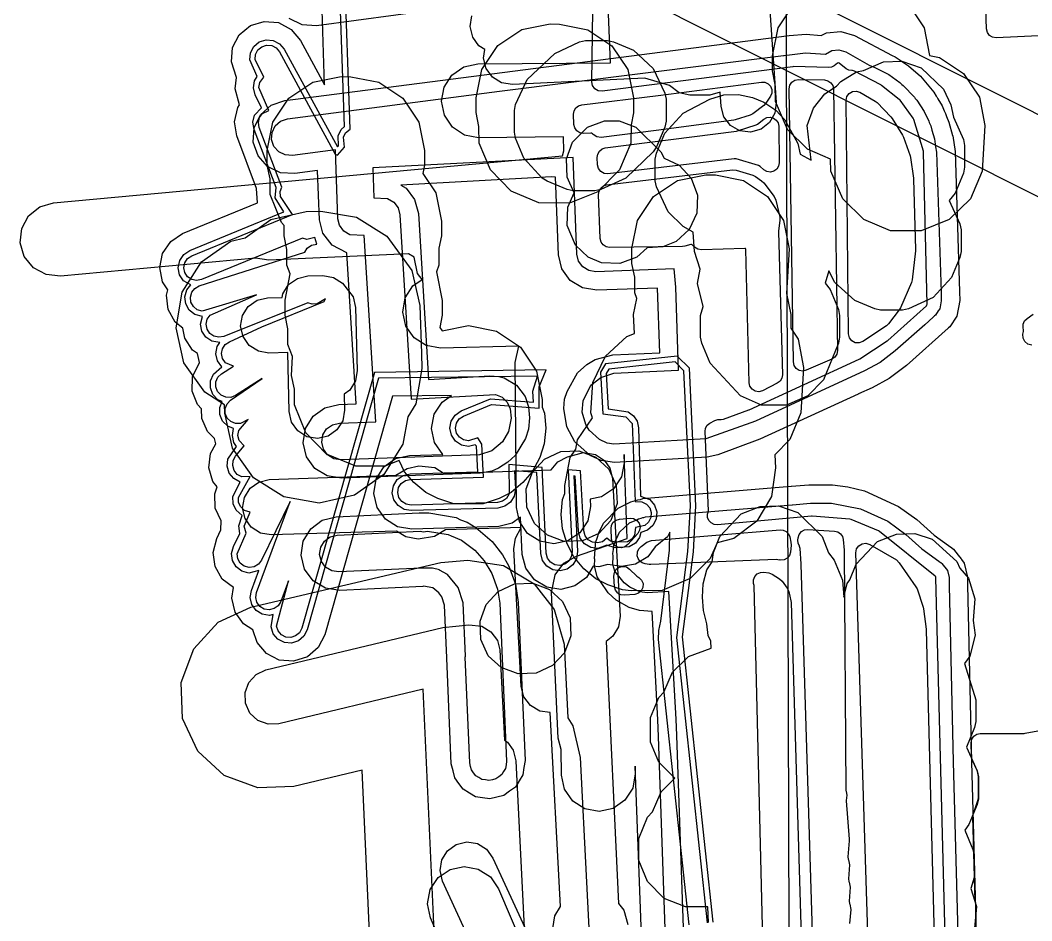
# Model space of a CAD drawing. Header units: metres. Extents: x 17722 to 17999, y 13535 to 15917.
# Drawn here: x 17748.3 to 17803.2, y 15446.6 to 15495.4 of the extents above; entities that cross this region are included whole.
import ezdxf

# ---------------------------------------------------------------- set-up
doc = ezdxf.new("R2010")
doc.units = ezdxf.units.M
for name, color, linetype in [('AI_GREENING_ALLOWED_ZONE', 4, 'Continuous'), ('AI_GREENING_EXCLUSIONS', 1, 'Continuous'), ('AI_GREENING_LAWN', 82, 'Continuous')]:
    doc.layers.add(name, color=color, linetype=linetype)

msp = doc.modelspace()

# ---------------------------------------------------------------- linework, layer by layer
at = {"layer": 'AI_GREENING_ALLOWED_ZONE'}
for points in [[(17804.14, 15495.546), (17804.28, 15495.428), (17804.368, 15495.267), (17804.392, 15495.085), (17804.349, 15494.907), (17804.245, 15494.756), (17804.094, 15494.653), (17803.916, 15494.612), (17801.223, 15494.489), (17801.028, 15494.519), (17800.86, 15494.621), (17800.745, 15494.781), (17800.7, 15494.973), (17800.65, 15496.595)], [(17803.152, 15477.821), (17802.942, 15477.873), (17802.774, 15478.008), (17802.679, 15478.202), (17802.674, 15478.418), (17802.701, 15478.553), (17802.701, 15478.65), (17802.68, 15478.754), (17802.68, 15478.95), (17802.755, 15479.13), (17802.894, 15479.268), (17803.228, 15479.49)], [(17800.181, 15444.256), (17800.11, 15446.856), (17800.112, 15446.914), (17800.148, 15447.323), (17800.138, 15447.42), (17800.112, 15447.501), (17800.089, 15447.638), (17799.963, 15452.245), (17799.99, 15452.419), (17800.248, 15453.18), (17800.261, 15453.259), (17800.261, 15454.381), (17800.256, 15454.43), (17800.202, 15454.7), (17800.184, 15454.754), (17799.921, 15455.326), (17799.876, 15455.524), (17799.86, 15456.252), (17799.86, 15456.252), (17799.895, 15456.447), (17800.002, 15456.613), (17800.166, 15456.724), (17800.36, 15456.763), (17802.744, 15456.763), (17802.793, 15456.768), (17803.486, 15456.906)]]:
    msp.add_lwpolyline(points, dxfattribs=at)
at = {"layer": 'AI_GREENING_EXCLUSIONS'}
for points in [[(17781.596, 15501.345), (17806.32, 15488.923), (17805.366, 15532.885)], [(17781.596, 15501.345), (17806.32, 15488.923), (17805.366, 15532.885)], [(17782.068, 15443.876), (17781.651, 15454.989), (17781.658, 15454.56), (17781.519, 15453.792), (17781.097, 15453.136), (17780.456, 15452.691), (17779.693, 15452.525), (17778.925, 15452.664), (17778.269, 15453.087), (17777.824, 15453.728), (17777.659, 15454.49), (17777.634, 15455.887), (17777.484, 15456.495), (17777.115, 15464.394), (17777.316, 15465.366), (17777.789, 15465.987), (17778.464, 15466.379), (17781.219, 15467.323), (17781.058, 15471.879), (17781.058, 15471.438), (17780.906, 15470.673), (17780.473, 15470.024), (17779.824, 15469.591), (17779.215, 15469.469), (17779.22, 15469.061), (17779.076, 15468.294), (17778.649, 15467.64), (17778.005, 15467.2), (17777.241, 15467.039), (17776.474, 15467.183), (17775.821, 15467.61), (17775.38, 15468.254), (17775.22, 15469.018), (17775.135, 15476.875), (17775.344, 15477.755), (17771.093, 15477.658), (17770.324, 15477.792), (17769.666, 15478.211), (17769.217, 15478.85), (17769.048, 15479.611), (17769.182, 15480.38), (17769.601, 15481.039), (17770.094, 15481.385), (17769.852, 15481.696), (17769.662, 15482.595), (17769.366, 15482.774), (17761.791, 15482.429), (17761.062, 15482.54), (17750.487, 15481.563), (17749.711, 15481.644), (17749.025, 15482.016), (17748.534, 15482.622), (17748.312, 15483.37), (17748.393, 15484.146), (17748.765, 15484.832), (17749.371, 15485.324), (17750.12, 15485.546), (17777.704, 15488.094), (17777.788, 15488.354), (17777.762, 15489.113), (17773.164, 15489.069), (17772.398, 15489.214), (17771.745, 15489.641), (17771.305, 15490.286), (17771.145, 15491.05), (17771.29, 15491.817), (17771.717, 15492.47), (17772.362, 15492.909), (17773.126, 15493.069), (17780.318, 15493.138), (17779.349, 15516.648)], [(17790.05, 15428.055), (17789.842, 15499.661)], [(17785.572, 15446.484), (17783.915, 15461.962), (17784.511, 15466.625), (17784.642, 15469.098), (17784.292, 15476.433), (17783.811, 15476.908), (17780.22, 15476.518), (17780.074, 15476.281), (17780.186, 15474.368), (17781.275, 15474.206), (17781.567, 15473.992), (17781.763, 15473.688), (17781.838, 15473.335), (17781.944, 15469.625), (17782.443, 15469.438), (17782.698, 15469.143), (17782.82, 15468.773), (17782.792, 15468.383), (17782.616, 15468.035), (17782.321, 15467.78), (17781.959, 15467.66), (17781.893, 15467.391), (17781.663, 15467.076), (17781.33, 15466.873), (17780.569, 15466.828), (17780.119, 15466.971), (17779.628, 15466.787), (17779.241, 15466.841), (17778.905, 15467.038), (17778.67, 15467.349), (17778.571, 15467.727), (17778.396, 15470.719), (17778.329, 15470.725), (17778.528, 15466.617), (17778.47, 15466.231), (17778.27, 15465.897), (17777.956, 15465.664), (17777.578, 15465.57), (17777.192, 15465.627), (17776.857, 15465.828), (17776.625, 15466.142), (17776.53, 15466.52), (17776.318, 15470.902), (17775.115, 15471.009), (17775.162, 15470.013), (17775.097, 15469.628), (17774.89, 15469.297), (17774.588, 15469.078), (17774.209, 15468.984), (17769.51, 15468.841), (17769.125, 15468.906), (17768.794, 15469.113), (17768.568, 15469.43), (17768.48, 15469.81), (17768.545, 15470.195), (17768.751, 15470.526), (17769.069, 15470.753), (17769.449, 15470.84), (17773.115, 15470.951), (17773.05, 15472.335), (17772.984, 15472.405), (17772.621, 15472.328), (17772.237, 15472.4), (17771.91, 15472.613), (17771.69, 15472.935), (17771.609, 15473.316), (17771.681, 15473.7), (17771.894, 15474.027), (17772.216, 15474.247), (17773.808, 15474.899), (17776.133, 15474.726), (17776.105, 15475.324), (17776.352, 15476.133), (17767.737, 15476.034), (17763.865, 15462.383), (17763.688, 15462.035), (17763.391, 15461.782), (17763.019, 15461.662), (17762.63, 15461.694), (17762.283, 15461.871), (17762.03, 15462.168), (17761.91, 15462.54), (17762.021, 15463.211), (17761.82, 15463.163), (17761.434, 15463.225), (17761.102, 15463.429), (17760.873, 15463.745), (17760.782, 15464.124), (17760.843, 15464.509), (17761.247, 15465.601), (17760.703, 15465.456), (17760.326, 15465.556), (17760.015, 15465.792), (17759.819, 15466.129), (17759.766, 15466.516), (17759.866, 15466.893), (17760.216, 15467.611), (17760.155, 15468.011), (17760.349, 15468.587), (17760.025, 15468.864), (17759.861, 15469.218), (17759.844, 15469.608), (17760.231, 15470.391), (17759.889, 15470.577), (17759.643, 15470.88), (17759.533, 15471.255), (17759.574, 15471.643), (17760.043, 15472.325), (17759.9, 15472.53), (17759.816, 15472.91), (17759.883, 15473.291), (17759.564, 15473.419), (17759.285, 15473.692), (17759.131, 15474.051), (17759.127, 15474.441), (17759.254, 15474.757), (17759.03, 15474.856), (17758.76, 15475.137), (17758.619, 15475.501), (17758.628, 15475.891), (17758.785, 15476.248), (17759.248, 15476.634), (17759.004, 15476.972), (17758.924, 15477.354), (17758.997, 15477.738), (17759.142, 15477.958), (17758.695, 15478.026), (17758.374, 15478.247), (17758.161, 15478.574), (17758.089, 15478.958), (17758.192, 15479.372), (17757.776, 15479.474), (17757.47, 15479.717), (17757.281, 15480.058), (17757.236, 15480.446), (17757.344, 15480.821), (17757.552, 15481.083), (17757.17, 15481.312), (17756.954, 15481.637), (17756.879, 15482.02), (17756.956, 15482.403), (17757.173, 15482.727), (17757.498, 15482.943), (17762.599, 15485.042), (17762.133, 15485.807), (17762.179, 15486.371), (17760.988, 15489.523), (17760.924, 15489.908), (17761.012, 15490.288), (17761.383, 15490.695), (17761.05, 15491.398), (17760.954, 15491.776), (17761.011, 15492.162), (17761.151, 15492.395), (17760.752, 15493.286), (17760.787, 15493.675), (17760.968, 15494.02), (17761.268, 15494.27), (17761.641, 15494.387), (17762.029, 15494.351), (17762.375, 15494.17), (17762.625, 15493.871), (17765.512, 15488.571), (17765.572, 15488.636), (17765.542, 15489.164), (17765.708, 15489.517), (17765.893, 15489.684), (17765.61, 15498.075)], [(17785.87, 15446.515), (17784.213, 15461.993), (17784.81, 15466.603), (17784.942, 15469.095), (17784.588, 15476.563), (17783.92, 15477.221), (17780.041, 15476.801), (17779.769, 15476.357), (17779.902, 15474.092), (17781.144, 15473.936), (17781.486, 15473.574), (17781.652, 15469.334), (17782.015, 15469.325), (17782.259, 15469.202), (17782.437, 15468.995), (17782.523, 15468.736), (17782.503, 15468.463), (17782.38, 15468.219), (17782.173, 15468.041), (17781.664, 15467.924), (17781.621, 15467.517), (17781.46, 15467.296), (17781.227, 15467.154), (17780.581, 15467.128), (17780.316, 15467.192), (17780.107, 15467.345), (17779.875, 15467.155), (17779.61, 15467.087), (17779.34, 15467.124), (17779.104, 15467.262), (17778.939, 15467.48), (17778.871, 15467.744), (17778.681, 15470.995), (17778.013, 15471.054), (17778.228, 15466.602), (17778.188, 15466.332), (17778.047, 15466.098), (17777.828, 15465.936), (17777.563, 15465.869), (17777.293, 15465.91), (17777.059, 15466.05), (17776.896, 15466.27), (17776.83, 15466.535), (17776.605, 15471.178), (17774.799, 15471.338), (17774.821, 15469.746), (17774.672, 15469.503), (17774.46, 15469.349), (17774.195, 15469.283), (17769.501, 15469.141), (17769.232, 15469.186), (17769, 15469.331), (17768.841, 15469.553), (17768.78, 15469.82), (17768.825, 15470.089), (17768.97, 15470.321), (17769.192, 15470.479), (17769.458, 15470.54), (17773.429, 15470.661), (17773.345, 15472.452), (17773.117, 15472.784), (17772.617, 15472.628), (17772.349, 15472.678), (17772.12, 15472.827), (17771.965, 15473.053), (17771.909, 15473.32), (17771.959, 15473.588), (17772.108, 15473.817), (17772.334, 15473.972), (17773.859, 15474.603), (17776.449, 15474.397), (17776.446, 15475.566), (17776.82, 15476.487), (17767.51, 15476.332), (17763.577, 15462.465), (17763.452, 15462.222), (17763.244, 15462.044), (17762.984, 15461.96), (17762.712, 15461.982), (17762.469, 15462.107), (17762.292, 15462.315), (17762.208, 15462.574), (17762.851, 15465.036), (17762.438, 15463.92), (17762.295, 15463.687), (17762.074, 15463.526), (17761.808, 15463.463), (17761.538, 15463.506), (17761.306, 15463.649), (17761.145, 15463.87), (17761.082, 15464.136), (17761.125, 15464.405), (17762.946, 15469.33), (17761.393, 15466.148), (17761.228, 15465.93), (17761.228, 15465.93), (17760.992, 15465.793), (17760.721, 15465.756), (17760.457, 15465.825), (17760.24, 15465.991), (17760.102, 15466.227), (17760.066, 15466.497), (17760.553, 15467.618), (17760.454, 15467.993), (17760.769, 15468.765), (17760.468, 15468.857), (17760.267, 15469.042), (17760.152, 15469.289), (17760.141, 15469.562), (17760.771, 15470.701), (17760.321, 15470.677), (17760.081, 15470.808), (17759.909, 15471.02), (17759.832, 15471.282), (17759.86, 15471.554), (17759.991, 15471.793), (17760.453, 15472.349), (17760.175, 15472.65), (17760.116, 15472.917), (17760.163, 15473.186), (17760.666, 15473.789), (17760.254, 15473.572), (17759.981, 15473.569), (17759.728, 15473.67), (17759.532, 15473.861), (17759.425, 15474.112), (17759.422, 15474.386), (17759.524, 15474.639), (17759.715, 15474.834), (17761.424, 15476.004), (17759.98, 15475.084), (17759.725, 15474.985), (17759.452, 15474.991), (17759.202, 15475.101), (17759.013, 15475.299), (17758.914, 15475.553), (17758.92, 15475.826), (17759.03, 15476.076), (17759.228, 15476.265), (17759.87, 15476.674), (17759.434, 15476.864), (17759.28, 15477.09), (17759.224, 15477.357), (17759.275, 15477.625), (17759.425, 15477.854), (17759.651, 15478.007), (17761.415, 15478.813), (17764.787, 15480.186), (17764.858, 15480.329), (17764.413, 15480.057), (17764.14, 15480.04), (17763.909, 15480.119), (17759.349, 15478.296), (17759.081, 15478.246), (17758.813, 15478.302), (17758.588, 15478.457), (17758.439, 15478.686), (17758.389, 15478.954), (17758.446, 15479.221), (17758.6, 15479.447), (17761.119, 15480.555), (17758.176, 15479.666), (17757.913, 15479.741), (17757.699, 15479.911), (17757.567, 15480.15), (17757.535, 15480.421), (17757.61, 15480.684), (17757.78, 15480.897), (17758.019, 15481.03), (17763.747, 15482.869), (17763.874, 15483.078), (17764.095, 15483.238), (17764.393, 15483.304), (17764.29, 15483.651), (17763.849, 15483.547), (17763.618, 15483.624), (17758.145, 15481.371), (17757.877, 15481.318), (17757.609, 15481.372), (17757.383, 15481.524), (17757.231, 15481.752), (17757.179, 15482.02), (17757.233, 15482.287), (17757.385, 15482.514), (17757.612, 15482.665), (17763.067, 15484.911), (17762.424, 15485.879), (17762.412, 15486.151), (17762.496, 15486.381), (17761.269, 15489.629), (17761.224, 15489.899), (17761.286, 15490.165), (17761.444, 15490.387), (17761.784, 15490.549), (17761.254, 15491.791), (17761.294, 15492.061), (17761.514, 15492.355), (17761.05, 15493.318), (17761.075, 15493.59), (17761.202, 15493.832), (17761.412, 15494.007), (17761.672, 15494.088), (17761.944, 15494.064), (17762.186, 15493.937), (17762.361, 15493.727), (17765.383, 15488.18), (17765.514, 15488.131), (17765.9, 15488.549), (17765.833, 15489.091), (17765.95, 15489.338), (17766.198, 15489.538), (17765.9, 15498.37)], [(17788.804, 15498.089), (17789.3, 15490.977), (17789.226, 15490.396), (17788.935, 15489.888), (17788.472, 15489.53), (17787.908, 15489.376), (17787.327, 15489.45), (17786.819, 15489.74), (17786.461, 15490.203), (17786.307, 15490.768), (17786.253, 15491.538), (17785.703, 15491.374), (17784.612, 15491.38), (17784.039, 15491.502), (17783.51, 15491.905), (17782.167, 15492.296), (17774.991, 15491.962), (17774.412, 15492.05), (17773.911, 15492.352), (17773.564, 15492.823), (17773.423, 15493.391), (17773.494, 15493.86), (17773.182, 15494.054), (17772.84, 15494.53), (17772.707, 15495.1), (17772.802, 15495.677)], [(17805.37, 15484.923), (17779.81, 15497.765)], [(17805.37, 15484.923), (17779.81, 15497.765)], [(17784.577, 15446.381), (17782.92, 15461.858), (17782.929, 15462.343), (17783.049, 15462.84), (17783.513, 15466.698), (17783.535, 15467.679), (17783.405, 15467.42), (17782.739, 15466.885), (17782.34, 15466.34), (17781.674, 15465.934), (17780.903, 15465.813), (17780.172, 15465.915), (17779.686, 15465.789), (17779.375, 15465.832), (17779.01, 15465.224), (17778.383, 15464.76), (17777.626, 15464.571), (17776.854, 15464.686), (17776.185, 15465.088), (17775.721, 15465.715), (17775.531, 15466.472), (17775.434, 15468.481), (17774.983, 15468.159), (17774.256, 15467.985), (17769.54, 15467.842), (17768.771, 15467.971), (17768.109, 15468.384), (17767.656, 15469.02), (17767.481, 15469.78), (17767.61, 15470.55), (17768.023, 15471.212), (17768.659, 15471.665), (17769.419, 15471.84), (17771.216, 15471.894), (17770.77, 15472.541), (17770.609, 15473.305), (17770.753, 15474.072), (17771.179, 15474.726), (17771.695, 15475.08), (17768.496, 15475.043), (17764.827, 15462.11), (17764.472, 15461.415), (17763.878, 15460.909), (17763.135, 15460.669), (17762.357, 15460.732), (17761.663, 15461.087), (17761.157, 15461.681), (17760.93, 15462.383), (17760.422, 15462.695), (17759.964, 15463.327), (17759.783, 15464.086), (17759.875, 15464.666), (17759.266, 15465.13), (17758.873, 15465.804), (17758.768, 15466.577), (17758.967, 15467.332), (17759.194, 15467.797), (17759.213, 15468.286), (17758.889, 15468.982), (17758.856, 15469.761), (17758.99, 15470.129), (17758.758, 15470.415), (17758.537, 15471.164), (17758.619, 15471.94), (17758.908, 15472.472), (17758.847, 15472.748), (17758.46, 15473.127), (17758.153, 15473.845), (17758.147, 15474.36), (17757.917, 15474.6), (17757.634, 15475.328), (17757.651, 15476.108), (17758.022, 15476.876), (17757.928, 15477.364), (17757.658, 15477.549), (17757.232, 15478.203), (17757.134, 15478.732), (17756.708, 15479.07), (17756.329, 15479.752), (17756.24, 15480.527), (17756.322, 15480.816), (17756.029, 15481.257), (17755.879, 15482.022), (17756.033, 15482.787), (17756.468, 15483.435), (17757.117, 15483.867), (17761.176, 15485.538), (17761.129, 15486.322), (17760.053, 15489.17), (17759.925, 15489.939), (17760.101, 15490.7), (17760.205, 15490.845), (17759.956, 15491.725), (17760.045, 15492.334), (17759.758, 15493.18), (17759.828, 15493.958), (17760.19, 15494.649), (17760.79, 15495.148), (17761.535, 15495.381), (17762.312, 15495.311), (17763.003, 15494.948), (17763.503, 15494.349), (17764.816, 15491.938), (17764.64, 15497.154)], [(17777.279, 15496.884), (17764.378, 15495.145), (17763.599, 15495.194), (17762.898, 15495.537)], [(17796.444, 15496.326), (17797.312, 15495.029), (17797.609, 15493.531), (17798.146, 15493.425), (17799.443, 15492.557), (17800.311, 15491.26), (17800.615, 15489.729), (17800.468, 15487.262), (17799.821, 15485.753), (17798.677, 15484.63), (17797.155, 15484.01), (17795.494, 15484.026), (17794.049, 15484.63), (17792.905, 15485.753), (17792.258, 15487.262), (17792.242, 15487.9), (17790.986, 15488.442), (17789.906, 15489.522), (17789.259, 15491.031), (17789.243, 15491.951), (17789.094, 15492.701), (17789.094, 15493.503), (17789.398, 15495.034), (17790.266, 15496.331)], [(17777.195, 15446.184), (17777.301, 15446.864), (17777.601, 15447.368), (17777.043, 15457.888), (17776.474, 15457.97), (17775.971, 15458.269), (17775.62, 15458.737), (17775.476, 15459.304), (17775.075, 15466.77), (17775.159, 15467.349), (17775.468, 15467.927), (17771.362, 15467.807), (17770.771, 15467.436), (17769.891, 15467.296), (17769.213, 15467.418), (17768.717, 15467.729), (17761.912, 15467.53), (17761.342, 15467.624), (17760.839, 15467.938), (17760.499, 15468.415), (17760.368, 15468.985), (17760.466, 15469.562), (17760.776, 15470.058), (17761.246, 15470.394), (17761.816, 15470.528), (17768.683, 15470.765), (17769.294, 15471.134), (17769.929, 15471.27), (17770.785, 15471.185), (17771.297, 15470.856), (17777.087, 15471.055), (17777.466, 15471.495), (17777.988, 15471.758), (17778.85, 15471.998), (17779.504, 15471.886), (17779.991, 15471.561), (17780.283, 15471.147), (17780.428, 15470.58), (17780.828, 15463.114), (17780.745, 15462.535), (17780.446, 15462.032), (17780.073, 15461.753), (17780.742, 15447.542), (17781.042, 15447.171), (17781.257, 15446.399)], [(17783.308, 15445.109), (17782.909, 15456.598), (17782.878, 15457.488), (17782.567, 15463.379), (17781.889, 15463.426), (17781.319, 15463.591), (17780.628, 15463.981), (17780.189, 15464.388), (17779.763, 15464.993), (17779.74, 15465.021), (17779.739, 15465.027), (17779.583, 15465.248), (17779.438, 15465.842), (17779.456, 15466.211), (17779.45, 15466.235), (17779.494, 15467.004), (17779.5, 15467.114), (17779.578, 15467.303), (17779.689, 15467.686), (17779.867, 15467.998), (17779.939, 15468.171), (17780.729, 15468.974), (17781.416, 15469.326), (17781.792, 15469.434), (17781.937, 15469.446), (17782.059, 15469.493), (17790.105, 15470.164), (17790.128, 15470.163), (17791.07, 15470.245), (17792.343, 15470.248), (17793.185, 15470.138), (17794.087, 15469.91), (17795.928, 15469.075), (17796.919, 15468.354), (17797.866, 15467.503), (17798.631, 15466.951), (17798.823, 15466.818), (17798.835, 15466.804), (17798.903, 15466.755), (17799.164, 15466.418), (17799.33, 15466.224), (17799.34, 15466.191), (17799.493, 15465.995), (17799.663, 15465.234), (17799.672, 15464.843), (17799.673, 15464.836), (17799.673, 15464.815), (17799.883, 15455.216), (17801.2, 15406.81)], [(17784.306, 15445.159), (17783.908, 15456.638), (17783.877, 15457.523), (17783.481, 15464.452), (17782.301, 15464.379), (17781.91, 15464.445), (17781.367, 15464.684), (17781.053, 15464.93), (17780.543, 15465.553), (17780.435, 15465.928), (17780.458, 15466.371), (17780.431, 15466.513), (17780.477, 15466.735), (17780.49, 15466.978), (17780.56, 15467.132), (17780.569, 15467.171), (17780.731, 15467.509), (17780.805, 15467.67), (17781.348, 15468.189), (17781.738, 15468.343), (17781.834, 15468.396), (17781.978, 15468.437), (17782.067, 15468.473), (17782.115, 15468.477), (17782.209, 15468.504), (17790.162, 15469.165), (17790.174, 15469.165), (17791.153, 15469.248), (17792.299, 15469.249), (17793.866, 15468.935), (17795.339, 15468.267), (17796.331, 15467.545), (17797.188, 15466.774), (17798.105, 15466.101), (17798.204, 15466.033), (17798.214, 15466.021), (17798.283, 15465.97), (17798.578, 15465.59), (17798.664, 15465.209), (17798.672, 15464.818), (17798.673, 15464.811), (17798.673, 15464.79), (17798.883, 15455.21), (17800.206, 15406.601)], [(17785.618, 15446.504), (17785.595, 15447.352), (17784.374, 15447.345), (17783.221, 15447.813), (17782.315, 15448.719), (17781.847, 15449.872), (17781.847, 15451.06), (17782.315, 15452.213), (17782.587, 15452.504), (17783.054, 15453.586), (17783.797, 15454.329), (17782.935, 15455.206), (17782.481, 15456.289), (17782.481, 15456.289), (17782.481, 15457.617), (17782.935, 15458.7), (17783.207, 15458.991), (17783.674, 15460.073), (17784.542, 15460.922), (17785.766, 15461.39), (17785.746, 15461.765), (17785.6, 15462.076), (17785.542, 15462.702), (17785.357, 15463.431), (17785.292, 15464.146), (17785.341, 15464.881), (17785.534, 15465.626), (17785.815, 15466.059), (17785.903, 15466.567), (17786.242, 15467.442), (17787.402, 15468.664), (17788.432, 15469.071), (17789.426, 15469.098), (17790.476, 15468.746), (17791.786, 15467.441), (17792.136, 15466.549), (17792.438, 15466.162), (17792.891, 15465.079), (17792.956, 15464.147), (17793.142, 15464.887), (17793.292, 15465.088), (17793.623, 15465.941), (17794.783, 15467.163), (17795.813, 15467.57), (17796.807, 15467.597), (17797.756, 15467.297), (17799.081, 15466.086), (17799.258, 15465.725), (17799.718, 15465.179), (17800.071, 15464.063), (17799.967, 15462.89), (17800.086, 15462.087), (17799.801, 15460.951), (17799.502, 15460.549), (17800.114, 15458.588), (17800.114, 15457.401), (17800.048, 15457.079), (17799.604, 15456.017), (17800.196, 15454.728), (17800.261, 15454.406), (17800.261, 15453.218), (17800.196, 15452.896), (17799.743, 15451.812), (17799.52, 15451.504), (17799.956, 15450.461), (17800.021, 15450.139), (17800.021, 15448.951), (17799.841, 15448.355), (17800.153, 15447.372), (17800.049, 15446.199)], [(17767.724, 15435.524), (17766.846, 15454.771), (17763.149, 15453.882), (17761.199, 15453.805), (17759.369, 15454.479), (17757.936, 15455.803), (17757.118, 15457.575), (17757.041, 15459.524), (17757.716, 15461.355), (17759.04, 15462.788), (17760.811, 15463.605), (17771.118, 15466.028), (17772.576, 15466.155), (17774.506, 15465.869), (17776.18, 15464.867), (17777.253, 15463.48), (17777.803, 15461.608), (17778.005, 15457.606), (17778.276, 15457.173), (17778.276, 15457.173), (17778.675, 15455.455), (17779.697, 15435.168)], [(17771.221, 15435.683), (17770.149, 15459.165), (17762.331, 15457.285), (17761.746, 15457.262), (17761.197, 15457.464), (17760.767, 15457.861), (17760.521, 15458.393), (17760.498, 15458.978), (17760.701, 15459.527), (17761.098, 15459.957), (17761.629, 15460.202), (17771.214, 15462.506), (17772.633, 15462.65), (17773.328, 15462.573), (17773.83, 15462.273), (17774.179, 15461.803), (17774.317, 15461.295), (17774.561, 15456.39), (17774.728, 15456.276), (17775.036, 15455.845), (17775.036, 15455.845), (17775.179, 15455.278), (17776.2, 15435.009)], [(17778.35, 15433.222), (17771.212, 15448.748), (17771.076, 15449.318), (17771.169, 15449.896), (17771.475, 15450.394), (17771.949, 15450.738), (17772.518, 15450.874), (17773.096, 15450.782), (17773.595, 15450.475), (17773.938, 15450.001), (17777.92, 15441.34)], [(17774.471, 15437.585), (17770.559, 15446.759), (17770.398, 15447.522), (17770.543, 15448.289), (17770.969, 15448.943), (17771.614, 15449.383), (17772.377, 15449.543), (17773.144, 15449.399), (17773.798, 15448.972), (17774.238, 15448.328), (17779.202, 15436.69)]]:
    msp.add_lwpolyline(points, dxfattribs=at)
for points in [[(17775.503, 15494.934), (17777.034, 15495.238), (17777.556, 15495.233), (17779.087, 15494.929), (17780.384, 15494.061), (17781.252, 15492.764), (17781.556, 15491.233), (17781.556, 15490.427), (17781.425, 15489.768), (17781.409, 15488.766), (17780.805, 15487.321), (17779.618, 15486.134), (17778.096, 15485.514), (17776.435, 15485.53), (17774.926, 15486.177), (17773.803, 15487.321), (17773.199, 15488.766), (17773.183, 15489.686), (17773.034, 15490.436), (17773.034, 15491.238), (17773.338, 15492.769), (17774.206, 15494.066), (17775.503, 15494.934)], [(17761.722, 15487.509), (17761.204, 15488.093), (17760.949, 15488.83), (17760.995, 15489.609), (17761.336, 15490.311), (17761.92, 15490.829), (17762.657, 15491.084), (17763.088, 15491.143), (17789.991, 15494.611), (17790.912, 15494.677), (17791.733, 15494.605), (17792.018, 15494.757), (17792.794, 15494.834), (17793.541, 15494.609), (17795.577, 15493.524), (17795.736, 15493.453), (17795.85, 15493.378), (17795.97, 15493.314), (17796.084, 15493.223), (17796.462, 15492.974), (17797.113, 15492.406), (17797.113, 15492.406), (17797.113, 15492.406), (17797.113, 15492.406), (17797.84, 15491.539), (17797.971, 15491.323), (17798.001, 15491.285), (17798.053, 15491.187), (17798.287, 15490.8), (17798.398, 15490.536), (17798.476, 15490.389), (17798.529, 15490.224), (17798.662, 15489.907), (17798.861, 15489.194), (17798.867, 15489.175), (17798.867, 15489.17), (17798.868, 15489.168), (17798.989, 15488.325), (17799.23, 15480.718), (17799.23, 15480.718), (17799.245, 15480.248), (17799.085, 15479.399), (17798.704, 15478.816), (17798.639, 15478.757), (17798.623, 15478.734), (17796.36, 15476.707), (17795.413, 15476.011), (17794.497, 15475.511), (17793.753, 15475.169), (17793.751, 15475.168), (17793.746, 15475.166), (17788.416, 15472.72), (17786.127, 15471.867), (17785.548, 15471.745), (17780.527, 15471.447), (17779.812, 15471.556), (17779.201, 15471.839), (17778.377, 15472.58), (17777.945, 15473.381), (17777.777, 15474.388), (17777.824, 15474.883), (17777.962, 15475.306), (17778.521, 15476.318), (17779.03, 15476.775), (17779.484, 15477.037), (17780.439, 15477.292), (17782.986, 15477.41), (17782.858, 15480.915), (17779.563, 15480.801), (17778.792, 15480.924), (17778.127, 15481.333), (17777.669, 15481.964), (17777.487, 15482.723), (17777.326, 15486.928), (17777.117, 15486.947), (17768.947, 15486.488), (17769.226, 15486.325), (17769.694, 15485.712), (17769.896, 15484.958), (17770.445, 15475.948), (17773.767, 15476.149), (17774.251, 15476.12), (17774.54, 15476.044), (17775.214, 15475.65), (17775.686, 15475.029), (17775.865, 15474.472), (17775.922, 15473.881), (17775.858, 15473.26), (17775.706, 15472.75), (17775.135, 15471.831), (17774.752, 15471.472), (17774.237, 15471.144), (17773.876, 15470.99), (17773.251, 15470.866), (17765.726, 15470.597), (17764.955, 15470.722), (17764.292, 15471.132), (17763.835, 15471.765), (17763.656, 15472.524), (17763.78, 15473.295), (17764.19, 15473.959), (17764.823, 15474.415), (17765.583, 15474.595), (17766.518, 15474.628), (17766.018, 15482.829), (17765.216, 15483.236), (17764.719, 15483.901), (17764.539, 15484.609), (17764.432, 15487.285), (17763.202, 15487.121), (17762.423, 15487.168), (17761.722, 15487.509)], [(17780.148, 15494.334), (17780.471, 15494.269), (17781.554, 15493.816), (17782.628, 15492.828), (17783.259, 15491.482), (17783.324, 15491.159), (17783.324, 15489.972), (17783.259, 15489.649), (17782.805, 15488.566), (17782.628, 15488.303), (17781.136, 15486.884), (17779.789, 15486.253), (17779.467, 15486.188), (17778.28, 15486.188), (17777.957, 15486.253), (17776.874, 15486.706), (17776.61, 15486.884), (17775.622, 15487.958), (17775.169, 15489.041), (17775.104, 15489.364), (17775.104, 15490.551), (17775.169, 15490.873), (17775.8, 15492.22), (17777.292, 15493.639), (17778.639, 15494.269), (17778.961, 15494.334), (17780.148, 15494.334)], [(17763.066, 15488.112), (17762.677, 15488.135), (17762.326, 15488.306), (17762.067, 15488.598), (17761.939, 15488.966), (17761.962, 15489.356), (17762.133, 15489.707), (17762.425, 15489.966), (17762.794, 15490.093), (17774.302, 15491.602), (17789.697, 15493.528), (17789.71, 15493.53), (17789.72, 15493.531), (17790.889, 15493.677), (17791.969, 15493.593), (17792.309, 15493.801), (17792.697, 15493.839), (17793.071, 15493.726), (17794.34, 15493.007), (17794.648, 15492.878), (17795.187, 15492.601), (17795.285, 15492.561), (17795.328, 15492.529), (17795.402, 15492.491), (17795.998, 15492.068), (17796.103, 15491.959), (17796.181, 15491.901), (17796.788, 15491.265), (17796.835, 15491.197), (17796.916, 15491.112), (17797.315, 15490.5), (17797.315, 15490.5), (17797.315, 15490.5), (17797.315, 15490.5), (17797.315, 15490.5), (17797.567, 15489.972), (17797.591, 15489.897), (17797.675, 15489.714), (17797.726, 15489.485), (17797.88, 15489.013), (17797.928, 15488.572), (17797.989, 15488.294), (17798.231, 15480.686), (17798.231, 15480.686), (17798.245, 15480.217), (17798.166, 15479.792), (17798.084, 15479.683), (17797.924, 15479.449), (17797.872, 15479.401), (17797.866, 15479.393), (17797.811, 15479.344), (17797.362, 15478.924), (17795.753, 15477.502), (17794.93, 15476.886), (17794.08, 15476.42), (17788.166, 15473.7), (17788.166, 15473.7), (17788.166, 15473.7), (17788.166, 15473.7), (17785.488, 15472.743), (17780.497, 15472.446), (17780.139, 15472.501), (17779.711, 15472.699), (17779.158, 15473.205), (17778.968, 15473.52), (17778.785, 15474.183), (17778.829, 15474.806), (17779.255, 15475.64), (17779.781, 15476.068), (17780.486, 15476.293), (17784.002, 15476.457), (17783.857, 15480.958), (17783.771, 15481.949), (17779.524, 15481.801), (17779.139, 15481.862), (17778.807, 15482.066), (17778.577, 15482.382), (17778.487, 15482.762), (17778.286, 15487.993), (17767.429, 15487.428), (17767.487, 15485.803), (17768.222, 15485.775), (17768.56, 15485.58), (17768.797, 15485.27), (17768.898, 15484.893), (17769.507, 15474.89), (17774.07, 15475.136), (17774.432, 15474.992), (17774.712, 15474.72), (17774.866, 15474.361), (17774.922, 15473.864), (17774.783, 15473.137), (17774.453, 15472.571), (17773.888, 15472.091), (17773.216, 15471.866), (17765.69, 15471.596), (17765.305, 15471.659), (17764.973, 15471.864), (17764.745, 15472.18), (17764.655, 15472.56), (17764.717, 15472.945), (17764.922, 15473.277), (17765.239, 15473.505), (17765.619, 15473.595), (17767.599, 15473.666), (17766.963, 15483.765), (17766.189, 15483.801), (17765.857, 15484.004), (17765.627, 15484.32), (17765.537, 15484.674), (17765.408, 15488.421), (17763.066, 15488.112)], [(17788.016, 15491.256), (17788.622, 15491.002), (17789.273, 15490.569), (17789.765, 15490.045), (17790.46, 15488.757), (17790.596, 15488.173), (17791.191, 15487.85), (17790.979, 15489.733), (17791.309, 15490.672), (17791.928, 15491.451), (17792.57, 15491.86), (17792.791, 15492.126), (17793.642, 15492.642), (17794.02, 15492.724), (17795.106, 15493.19), (17796.1, 15493.217), (17797.15, 15492.865), (17798.374, 15491.706), (17798.76, 15490.85), (17798.903, 15490.192), (17799.447, 15488.975), (17799.512, 15488.653), (17799.512, 15487.465), (17799.447, 15487.143), (17798.993, 15486.059), (17798.681, 15485.661), (17799.254, 15484.4), (17799.319, 15484.077), (17799.319, 15482.89), (17799.254, 15482.567), (17798.801, 15481.484), (17797.813, 15480.41), (17796.466, 15479.78), (17796.144, 15479.715), (17794.956, 15479.715), (17794.634, 15479.78), (17793.551, 15480.233), (17792.477, 15481.221), (17792.144, 15481.855), (17791.953, 15481.186), (17792.217, 15480.837), (17792.67, 15479.753), (17792.735, 15479.431), (17792.735, 15478.243), (17792.67, 15477.921), (17791.861, 15475.939), (17791.006, 15475.062), (17789.855, 15474.564), (17788.505, 15474.564), (17787.354, 15475.062), (17785.715, 15476.838), (17785.262, 15477.921), (17785.197, 15478.243), (17785.197, 15479.431), (17785.332, 15479.92), (17785.036, 15481.17), (17785.167, 15481.944), (17784.865, 15482.898), (17784.786, 15483.953), (17784.248, 15484.246), (17783.437, 15485.056), (17782.806, 15486.403), (17782.741, 15486.725), (17782.741, 15487.913), (17782.806, 15488.235), (17783.26, 15489.318), (17784.248, 15490.392), (17785.691, 15491.169), (17786.457, 15491.387), (17787.248, 15491.415), (17788.016, 15491.256)], [(17762.666, 15479.452), (17762.666, 15480.254), (17762.951, 15481.685), (17762.77, 15482.156), (17762.77, 15482.999), (17762.621, 15483.749), (17762.621, 15484.299), (17762.473, 15484.468), (17761.853, 15485.99), (17761.853, 15486.833), (17761.704, 15487.583), (17761.704, 15488.385), (17762.008, 15489.916), (17762.876, 15491.213), (17764.173, 15492.081), (17765.704, 15492.385), (17766.226, 15492.38), (17767.757, 15492.076), (17769.054, 15491.208), (17769.922, 15489.911), (17770.226, 15488.38), (17770.226, 15487.574), (17770.137, 15487.127), (17770.839, 15486.077), (17771.143, 15484.546), (17771.143, 15483.74), (17771.012, 15483.081), (17771.012, 15482.156), (17770.876, 15481.791), (17771.188, 15480.249), (17771.188, 15479.443), (17771.057, 15478.777), (17771.181, 15478.591), (17772.609, 15478.875), (17774.14, 15478.571), (17775.437, 15477.703), (17776.305, 15476.406), (17776.609, 15474.875), (17776.609, 15474.449), (17776.73, 15474.12), (17776.803, 15473.308), (17776.714, 15472.459), (17776.482, 15471.717), (17776.067, 15470.95), (17775.566, 15470.36), (17774.923, 15469.827), (17774.269, 15469.492), (17773.401, 15469.207), (17771.817, 15469.207), (17770.945, 15469.492), (17770.295, 15469.827), (17769.648, 15470.36), (17769.151, 15470.95), (17768.85, 15471.554), (17768.086, 15471.251), (17766.502, 15471.251), (17764.916, 15471.914), (17763.793, 15473.058), (17763.173, 15474.58), (17763.173, 15475.423), (17763.024, 15476.173), (17763.07, 15477.209), (17762.815, 15477.859), (17762.815, 15478.702), (17762.666, 15479.452)], [(17779.982, 15489.98), (17780.774, 15489.98), (17781.691, 15489.639), (17783.036, 15488.312), (17783.225, 15487.958), (17784.038, 15487.577), (17784.685, 15486.878), (17785.026, 15485.961), (17784.987, 15484.975), (17784.578, 15484.093), (17783.879, 15483.446), (17783.156, 15483.144), (17782.299, 15483.105), (17781.731, 15482.588), (17780.814, 15482.247), (17779.828, 15482.286), (17779.105, 15482.588), (17778.406, 15483.235), (17777.958, 15484.311), (17777.997, 15485.297), (17778.342, 15486.084), (17777.957, 15486.93), (17777.918, 15487.916), (17778.259, 15488.833), (17779.065, 15489.639), (17779.982, 15489.98)], [(17778.132, 15471.728), (17778.429, 15472.171), (17778.531, 15472.687), (17779.331, 15473.884), (17779.254, 15474.146), (17779.35, 15475.784), (17780.045, 15477.229), (17781.198, 15478.288), (17781.609, 15478.453), (17781.563, 15479.486), (17781.735, 15480.352), (17781.624, 15480.658), (17781.624, 15481.501), (17781.475, 15482.251), (17781.475, 15483.053), (17781.779, 15484.584), (17782.647, 15485.881), (17783.944, 15486.749), (17785.475, 15487.053), (17785.997, 15487.048), (17787.528, 15486.744), (17788.825, 15485.876), (17789.693, 15484.579), (17789.997, 15483.048), (17789.858, 15480.621), (17790.085, 15479.481), (17790.085, 15478.734), (17790.479, 15478.145), (17790.783, 15476.614), (17790.636, 15474.147), (17790.032, 15472.702), (17789.224, 15471.873), (17789.264, 15471.161), (17789.046, 15469.615), (17788.254, 15468.271), (17787.007, 15467.332), (17786.098, 15467.097), (17785.72, 15466.243), (17784.64, 15465.163), (17783.116, 15464.505), (17781.435, 15464.485), (17780.959, 15464.545), (17780.164, 15464.814), (17779.514, 15465.149), (17778.867, 15465.682), (17778.327, 15466.336), (17777.959, 15467.039), (17777.707, 15467.858), (17777.633, 15468.63), (17777.707, 15469.442), (17777.828, 15469.771), (17777.828, 15470.197), (17778.132, 15471.728)], [(17760.951, 15470.629), (17759.827, 15472.224), (17759.4, 15474.128), (17759.388, 15474.585), (17758.313, 15475.266), (17757.189, 15476.861), (17756.762, 15478.764), (17757.095, 15480.687), (17758.139, 15482.335), (17759.733, 15483.459), (17760.499, 15483.631), (17761.905, 15484.631), (17763.806, 15485.068), (17764.61, 15485.091), (17766.534, 15484.767), (17768.187, 15483.732), (17769.546, 15481.868), (17769.983, 15479.967), (17770.06, 15477.359), (17770.083, 15476.555), (17769.759, 15474.632), (17769.319, 15473.929), (17769.063, 15472.452), (17768.02, 15470.804), (17766.425, 15469.68), (17764.521, 15469.253), (17762.599, 15469.586), (17760.951, 15470.629)], [(17764.435, 15472.751), (17763.858, 15472.851), (17763.364, 15473.164), (17763.027, 15473.643), (17762.898, 15474.214), (17762.819, 15477.413), (17761.797, 15477.388), (17761.221, 15477.488), (17760.726, 15477.801), (17760.389, 15478.28), (17760.261, 15478.851), (17760.361, 15479.427), (17760.674, 15479.922), (17761.152, 15480.259), (17761.723, 15480.387), (17762.518, 15480.407), (17762.551, 15480.603), (17762.862, 15481.099), (17763.339, 15481.438), (17763.909, 15481.569), (17764.713, 15481.593), (17765.29, 15481.496), (17765.786, 15481.185), (17766.353, 15480.434), (17766.484, 15479.864), (17766.585, 15476.452), (17766.488, 15475.875), (17766.177, 15475.379), (17765.876, 15475.165), (17765.898, 15474.288), (17765.798, 15473.711), (17765.485, 15473.217), (17765.006, 15472.88), (17764.435, 15472.751)], [(17780.217, 15471.094), (17780.626, 15470.212), (17780.665, 15469.226), (17780.324, 15468.309), (17779.677, 15467.61), (17778.795, 15467.201), (17777.809, 15467.162), (17776.892, 15467.503), (17776.193, 15468.15), (17775.784, 15469.032), (17775.745, 15470.018), (17776.086, 15470.935), (17776.733, 15471.634), (17777.615, 15472.043), (17778.601, 15472.082), (17779.518, 15471.741), (17780.217, 15471.094)], [(17775.56, 15454.517), (17775.357, 15454.184), (17775.155, 15453.85), (17775.155, 15453.85), (17775.155, 15453.85), (17774.84, 15453.62), (17774.525, 15453.389), (17774.525, 15453.389), (17774.525, 15453.389), (17774.146, 15453.296), (17773.767, 15453.204), (17773.767, 15453.204), (17773.767, 15453.204), (17773.382, 15453.263), (17772.996, 15453.323), (17772.996, 15453.323), (17772.996, 15453.323), (17772.663, 15453.526), (17772.329, 15453.728), (17772.329, 15453.728), (17772.329, 15453.728), (17772.099, 15454.043), (17771.868, 15454.358), (17771.868, 15454.358), (17771.868, 15454.358), (17771.775, 15454.737), (17771.683, 15455.116), (17771.683, 15455.116), (17771.683, 15455.116), (17771.435, 15460.845), (17771.437, 15460.854), (17771.314, 15463.716), (17771.169, 15464.175), (17771.009, 15464.391), (17770.678, 15464.655), (17770.174, 15464.74), (17770.136, 15464.73), (17765.635, 15464.518), (17764.863, 15464.634), (17764.194, 15465.037), (17763.731, 15465.664), (17763.543, 15466.422), (17763.659, 15467.193), (17764.061, 15467.862), (17764.689, 15468.326), (17765.446, 15468.514), (17769.948, 15468.726), (17770.017, 15468.715), (17770.086, 15468.728), (17770.455, 15468.717), (17771.937, 15468.466), (17772.174, 15468.343), (17772.545, 15468.218), (17773.004, 15467.935), (17773.889, 15467.171), (17774.457, 15466.445), (17774.8, 15465.834), (17775.156, 15464.861), (17775.308, 15463.875), (17775.679, 15455.288), (17775.679, 15455.288), (17775.679, 15455.288), (17775.62, 15454.903), (17775.56, 15454.517), (17775.56, 15454.517), (17775.56, 15454.517)], [(17774.621, 15454.86), (17774.519, 15454.693), (17774.418, 15454.526), (17774.418, 15454.526), (17774.418, 15454.526), (17774.261, 15454.411), (17774.103, 15454.295), (17774.103, 15454.295), (17774.103, 15454.295), (17773.914, 15454.249), (17773.724, 15454.203), (17773.724, 15454.203), (17773.724, 15454.203), (17773.531, 15454.233), (17773.339, 15454.262), (17773.339, 15454.262), (17773.339, 15454.262), (17773.172, 15454.364), (17773.005, 15454.465), (17773.005, 15454.465), (17773.005, 15454.465), (17772.89, 15454.622), (17772.774, 15454.78), (17772.774, 15454.78), (17772.774, 15454.78), (17772.728, 15454.969), (17772.682, 15455.159), (17772.682, 15455.159), (17772.682, 15455.159), (17772.434, 15460.888), (17772.444, 15460.947), (17772.325, 15463.834), (17772.056, 15464.678), (17771.476, 15465.381), (17771.05, 15465.617), (17771.033, 15465.634), (17770.662, 15465.73), (17770.074, 15465.728), (17765.588, 15465.517), (17765.202, 15465.575), (17764.867, 15465.776), (17764.636, 15466.09), (17764.542, 15466.469), (17764.6, 15466.855), (17764.801, 15467.189), (17765.115, 15467.421), (17765.493, 15467.515), (17769.995, 15467.727), (17770.167, 15467.701), (17770.388, 15467.72), (17771.518, 15467.547), (17771.676, 15467.476), (17771.677, 15467.476), (17772.228, 15467.247), (17772.956, 15466.691), (17773.467, 15466.117), (17773.882, 15465.433), (17774.193, 15464.591), (17774.309, 15463.832), (17774.68, 15455.245), (17774.68, 15455.245), (17774.68, 15455.245), (17774.65, 15455.052), (17774.621, 15454.86), (17774.621, 15454.86), (17774.621, 15454.86)], [(17777.71, 15463.918), (17778.119, 15463.036), (17778.158, 15462.05), (17777.817, 15461.133), (17777.17, 15460.434), (17776.288, 15460.025), (17775.302, 15459.986), (17774.385, 15460.327), (17773.686, 15460.974), (17773.277, 15461.856), (17773.238, 15462.842), (17773.579, 15463.759), (17774.226, 15464.458), (17775.108, 15464.867), (17776.094, 15464.906), (17777.011, 15464.565), (17777.71, 15463.918)]]:
    msp.add_lwpolyline(points, close=True, dxfattribs=at)
at = {"layer": 'AI_GREENING_LAWN'}
for points in [[(17799.271, 15414.456), (17797.958, 15465.195), (17797.946, 15465.244), (17797.915, 15465.283), (17794.903, 15467.709), (17794.841, 15467.746), (17793.357, 15468.354), (17793.285, 15468.372), (17791.246, 15468.55), (17791.201, 15468.549), (17786.112, 15468.077), (17785.931, 15468.094), (17785.768, 15468.174), (17785.644, 15468.307), (17785.576, 15468.476), (17785.573, 15468.658), (17785.607, 15468.751), (17785.62, 15468.836), (17785.443, 15473.131), (17785.469, 15473.313), (17785.56, 15473.473), (17785.701, 15473.59), (17785.97, 15473.738), (17786.132, 15473.794), (17786.304, 15473.791), (17786.314, 15473.79), (17786.444, 15473.801), (17787.817, 15474.311), (17787.834, 15474.318), (17793.791, 15477.058), (17793.823, 15477.076), (17795.311, 15478.047), (17795.342, 15478.071), (17797.436, 15479.956), (17797.465, 15479.997), (17797.475, 15480.046), (17797.288, 15488.267), (17797.278, 15488.334), (17796.754, 15490.05), (17796.718, 15490.124), (17796.009, 15491.1), (17795.963, 15491.149), (17795.013, 15491.906), (17794.973, 15491.932), (17793.538, 15492.683), (17793.427, 15492.711), (17793.388, 15492.711), (17793.234, 15492.738), (17793.096, 15492.811), (17792.701, 15493.106), (17792.658, 15493.126), (17792.615, 15493.106), (17792.441, 15492.975), (17792.292, 15492.899), (17792.128, 15492.875), (17790.235, 15492.925), (17790.196, 15492.923), (17779.859, 15491.598), (17779.647, 15491.616), (17779.462, 15491.721), (17779.337, 15491.893), (17779.295, 15492.101), (17779.417, 15499.905)], [(17792.599, 15402.51), (17790.644, 15465.944), (17790.644, 15465.951), (17790.595, 15466.782), (17790.553, 15466.906), (17790.551, 15466.909), (17790.479, 15467.07), (17790.468, 15467.247), (17790.482, 15467.376), (17790.539, 15467.556), (17790.658, 15467.702), (17790.823, 15467.794), (17791.01, 15467.818), (17792.465, 15467.729), (17792.636, 15467.687), (17792.782, 15467.589), (17792.885, 15467.447), (17792.932, 15467.277), (17792.987, 15466.705), (17792.989, 15466.661), (17793.068, 15453.68), (17793.104, 15453.52), (17793.099, 15453.519), (17793.128, 15453.396), (17793.106, 15453.282), (17793.112, 15453.281), (17793.083, 15453.105), (17793.245, 15451.021), (17793.245, 15450.941), (17793.174, 15450.072), (17793.2, 15449.941), (17793.22, 15449.901), (17793.22, 15449.901), (17793.273, 15449.632), (17793.209, 15448.867), (17793.235, 15448.734), (17793.255, 15448.695), (17793.309, 15448.423), (17793.243, 15447.662), (17793.27, 15447.528), (17793.29, 15447.489), (17793.345, 15447.214), (17793.278, 15446.457)], [(17795.24, 15414.977), (17793.613, 15466.556), (17793.651, 15466.764), (17793.771, 15466.938), (17793.953, 15467.046), (17794.162, 15467.07), (17794.363, 15467.005), (17795.81, 15466.165), (17795.97, 15466.017), (17796.87, 15464.714), (17796.931, 15464.592), (17797.266, 15463.615), (17797.289, 15463.516), (17797.429, 15462.421), (17797.433, 15462.371), (17798.651, 15415.199)], [(17789.146, 15421.875), (17788.096, 15464.785), (17788.071, 15464.893), (17788.064, 15465.086), (17788.132, 15465.268), (17788.264, 15465.41), (17788.44, 15465.492), (17788.633, 15465.5), (17788.891, 15465.461), (17789.077, 15465.393), (17789.475, 15465.148), (17789.62, 15465.014), (17789.62, 15465.014), (17789.893, 15464.634), (17789.975, 15464.456), (17790.091, 15463.959), (17790.103, 15463.861), (17791.547, 15415.563)]]:
    msp.add_lwpolyline(points, dxfattribs=at)
for points in [[(17788.853, 15491.994), (17788.982, 15491.857), (17789.051, 15491.681), (17789.05, 15491.493), (17788.979, 15491.318), (17788.74, 15490.948), (17788.625, 15490.822), (17788.035, 15490.368), (17787.881, 15490.288), (17787.079, 15490.034), (17786.993, 15490.015), (17782.796, 15489.461), (17782.791, 15489.46), (17779.798, 15489.09), (17779.566, 15489.116), (17779.371, 15489.245), (17779.331, 15489.288), (17779.29, 15489.316), (17779.24, 15489.325), (17778.85, 15489.306), (17778.654, 15489.336), (17778.485, 15489.44), (17778.37, 15489.601), (17778.327, 15489.794), (17778.314, 15490.345), (17778.343, 15490.525), (17778.436, 15490.683), (17778.579, 15490.797), (17778.754, 15490.852), (17782.896, 15491.355), (17788.494, 15492.085), (17788.682, 15492.074), (17788.853, 15491.994)], [(17790.312, 15492.189), (17790.508, 15492.226), (17791.909, 15492.201), (17792.096, 15492.161), (17792.254, 15492.054), (17792.36, 15491.896), (17792.4, 15491.709), (17792.616, 15477.521), (17792.581, 15477.329), (17792.475, 15477.165), (17792.313, 15477.054), (17790.922, 15476.457), (17790.732, 15476.416), (17790.54, 15476.452), (17790.377, 15476.557), (17790.266, 15476.718), (17790.225, 15476.908), (17789.999, 15491.718), (17790.036, 15491.914), (17790.146, 15492.08), (17790.312, 15492.189)], [(17793.13, 15491.299), (17793.251, 15491.469), (17793.431, 15491.574), (17793.638, 15491.597), (17793.837, 15491.533), (17794.663, 15491.059), (17794.776, 15490.971), (17795.514, 15490.197), (17795.577, 15490.115), (17796.143, 15489.199), (17796.188, 15489.105), (17796.552, 15488.092), (17796.577, 15487.991), (17796.731, 15486.87), (17796.736, 15486.818), (17796.856, 15483.011), (17796.853, 15482.937), (17796.671, 15481.366), (17796.633, 15481.225), (17796.031, 15479.84), (17795.967, 15479.731), (17795.381, 15478.981), (17795.267, 15478.874), (17793.993, 15478.014), (17793.795, 15477.935), (17793.581, 15477.946), (17793.392, 15478.046), (17793.261, 15478.215), (17793.214, 15478.423), (17793.088, 15491.094), (17793.13, 15491.299)], [(17789.325, 15487.359), (17789.169, 15487.247), (17788.983, 15487.202), (17788.794, 15487.23), (17788.629, 15487.328), (17788.431, 15487.503), (17788.337, 15487.555), (17787.122, 15487.919), (17787.022, 15487.927), (17780.17, 15487.118), (17779.967, 15487.136), (17779.788, 15487.233), (17779.662, 15487.394), (17779.612, 15487.592), (17779.593, 15487.997), (17779.619, 15488.181), (17779.709, 15488.342), (17779.852, 15488.459), (17780.029, 15488.517), (17787.145, 15489.431), (17787.189, 15489.44), (17788.202, 15489.765), (17788.28, 15489.806), (17788.621, 15490.075), (17788.784, 15490.16), (17788.967, 15490.181), (17789.145, 15490.133), (17789.294, 15490.025), (17789.394, 15489.87), (17789.43, 15489.69), (17789.461, 15487.709), (17789.427, 15487.521), (17789.325, 15487.359)], [(17779.664, 15485.991), (17779.691, 15486.174), (17779.783, 15486.335), (17779.927, 15486.451), (17780.104, 15486.507), (17786.922, 15487.321), (17787.124, 15487.304), (17788.025, 15487.035), (17788.166, 15486.967), (17788.505, 15486.732), (17788.618, 15486.623), (17789.187, 15485.872), (17789.276, 15485.681), (17789.487, 15484.758), (17789.495, 15484.579), (17789.417, 15484.01), (17789.415, 15483.97), (17789.632, 15476.212), (17789.602, 15476.026), (17789.505, 15475.865), (17789.356, 15475.751), (17788.55, 15475.347), (17788.358, 15475.295), (17788.16, 15475.322), (17787.988, 15475.425), (17787.871, 15475.587), (17787.826, 15475.782), (17787.649, 15483.014), (17787.64, 15483.055), (17787.599, 15483.062), (17785.237, 15482.987), (17785.04, 15483.021), (17784.872, 15483.128), (17784.745, 15483.252), (17784.712, 15483.275), (17784.672, 15483.271), (17784.351, 15483.182), (17784.223, 15483.164), (17780.261, 15483.116), (17780.073, 15483.151), (17779.911, 15483.254), (17779.8, 15483.41), (17779.756, 15483.597), (17779.664, 15485.991)], [(17780.904, 15466.83), (17780.711, 15466.857), (17780.543, 15466.955), (17780.425, 15467.111), (17780.375, 15467.299), (17780.342, 15467.858), (17780.367, 15468.048), (17780.463, 15468.215), (17780.615, 15468.334), (17780.799, 15468.386), (17781.371, 15468.434), (17781.567, 15468.411), (17781.739, 15468.315), (17781.86, 15468.159), (17781.912, 15467.969), (17781.886, 15467.774), (17781.787, 15467.604), (17781.248, 15466.997), (17781.093, 15466.879), (17780.904, 15466.83)], [(17790.067, 15466.593), (17790.012, 15466.414), (17789.895, 15466.267), (17789.731, 15466.174), (17789.545, 15466.148), (17789.468, 15466.166), (17789.466, 15466.16), (17789.296, 15466.193), (17782.501, 15465.922), (17782.415, 15465.926), (17782.194, 15465.956), (17782.035, 15466.005), (17781.9, 15466.104), (17781.806, 15466.241), (17781.806, 15466.242), (17781.762, 15466.399), (17781.771, 15466.561), (17781.78, 15466.6), (17781.848, 15466.762), (17781.967, 15466.891), (17782.282, 15467.128), (17782.541, 15467.227), (17789.502, 15467.806), (17789.679, 15467.789), (17789.839, 15467.711), (17789.962, 15467.582), (17790.031, 15467.418), (17790.097, 15467.125), (17790.107, 15466.961), (17790.067, 15466.593)], [(17782, 15465.076), (17782.078, 15464.885), (17782.071, 15464.678), (17781.982, 15464.492), (17781.825, 15464.357), (17781.627, 15464.298), (17781.071, 15464.252), (17780.874, 15464.275), (17780.702, 15464.372), (17780.581, 15464.529), (17780.53, 15464.72), (17780.496, 15465.291), (17780.524, 15465.489), (17780.627, 15465.66), (17780.789, 15465.777), (17780.984, 15465.821), (17781.18, 15465.786), (17781.347, 15465.676), (17781.731, 15465.295), (17781.851, 15465.22), (17782, 15465.076)]]:
    msp.add_lwpolyline(points, close=True, dxfattribs=at)

doc.saveas('drawing.dxf')
